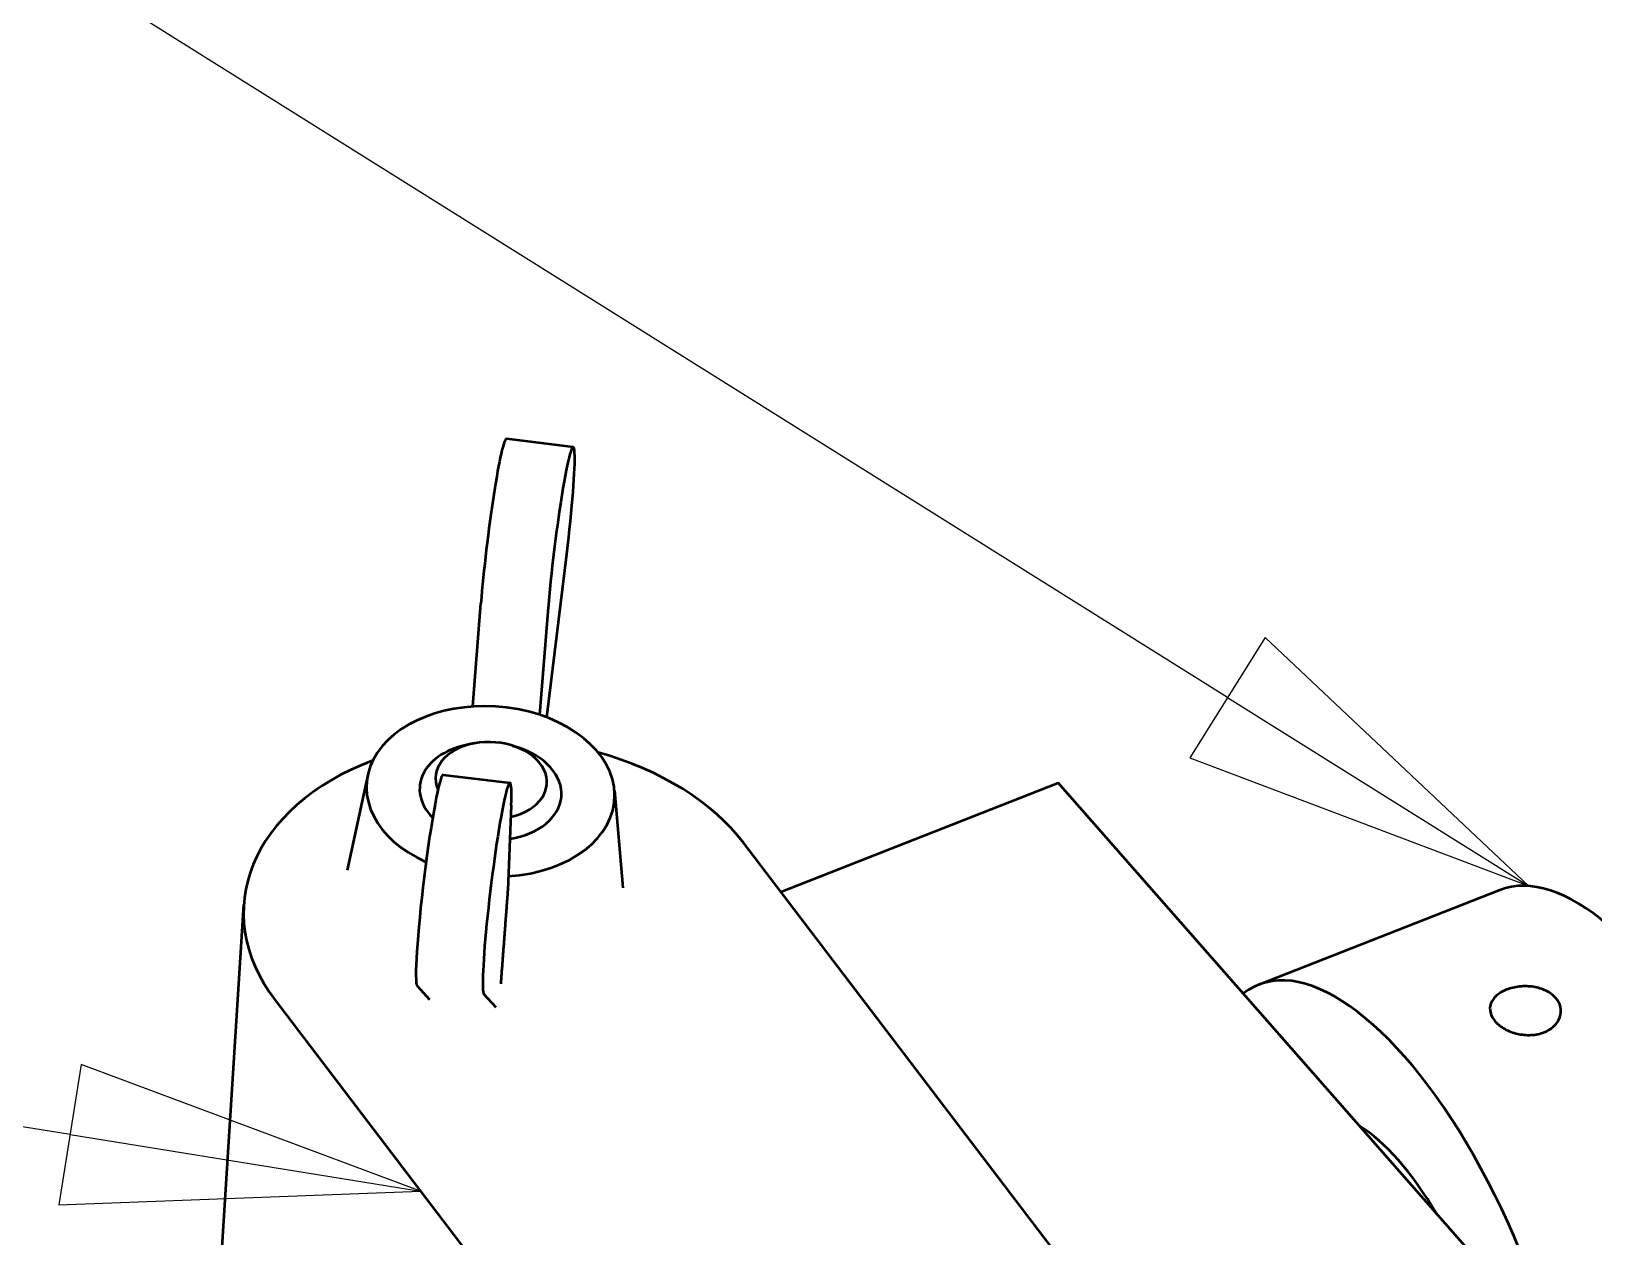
# Model space of a CAD drawing. Header units: millimetres. Extents: x -1259 to 2100, y -2965 to 1485.
# Drawn here: x 486.1 to 541.1, y 375.8 to 418.2 of the extents above; entities that cross this region are included whole.
import ezdxf

# ---------------------------------------------------------------- set-up
doc = ezdxf.new("R2010")
doc.units = ezdxf.units.MM
doc.header["$LTSCALE"] = 5
doc.layers.add('Symbol (ISO)', color=7, linetype='Continuous', lineweight=25)
doc.layers.add('Visible (ISO)', color=7, linetype='Continuous', lineweight=50)

# ---------------------------------------------------------------- blocks, each defined once
blk = doc.blocks.new('Balloon29')
at = {"layer": 'Symbol (ISO)'}
for p, q in [((97.494, 75.875), (88.91, 77.257)), ((97.573, 76.368), (97.414, 75.381)), ((99.962, 75.477), (97.573, 76.368)), ((97.494, 75.875), (99.962, 75.477)), ((97.414, 75.381), (99.962, 75.477))]:
    blk.add_line(p, q, dxfattribs=at)
at = {"layer": 'Symbol (ISO)', "flags": 128}
blk.add_lwpolyline([(97.414, 75.381), (99.962, 75.477), (97.573, 76.368), (97.414, 75.381)], dxfattribs=at)
at = {"layer": 'Symbol (ISO)'}
blk.add_solid([(97.414, 75.381), (99.962, 75.477), (97.573, 76.368), (97.414, 75.381)], dxfattribs=at)
blk = doc.blocks.new('Balloon35')
at = {"layer": 'Symbol (ISO)'}
for p, q in [((105.645, 78.954), (89.071, 89.336)), ((105.911, 79.378), (105.38, 78.53)), ((107.764, 77.627), (105.911, 79.378)), ((105.645, 78.954), (107.764, 77.627)), ((105.38, 78.53), (107.764, 77.627))]:
    blk.add_line(p, q, dxfattribs=at)
at = {"layer": 'Symbol (ISO)', "flags": 128}
blk.add_lwpolyline([(105.38, 78.53), (107.764, 77.627), (105.911, 79.378), (105.38, 78.53)], dxfattribs=at)
at = {"layer": 'Symbol (ISO)'}
blk.add_solid([(105.38, 78.53), (107.764, 77.627), (105.911, 79.378), (105.38, 78.53)], dxfattribs=at)

msp = doc.modelspace()

# ---------------------------------------------------------------- linework, layer by layer
at = {"layer": 'Visible (ISO)'}
for p, q in [((505.185, 403.594), (502.831, 403.88)), ((504.256, 394.072), (504.958, 399.826)), ((501.646, 394.455), (501.935, 398.083)), ((504.288, 397.797), (503.999, 394.164)), ((501.714, 393.159), (501.529, 393.125)), ((503.047, 393.074), (503.226, 393.018)), ((497.951, 392.046), (497.228, 388.687)), ((500.607, 392.051), (502.96, 391.765)), ((512.497, 387.927), (522.262, 391.761)), ((537.083, 374.878), (522.262, 391.761)), ((506.638, 391.495), (506.932, 388.071)), ((503.005, 390.974), (502.88, 387.99)), ((537.751, 354.748), (511.197, 389.636)), ((537.813, 387.99), (529.327, 384.657)), ((491.57, 355.661), (493.587, 387.468)), ((499.689, 384.613), (500.12, 384.134)), ((494.69, 384.114), (521.245, 349.226)), ((502.474, 383.847), (502.042, 384.326))]:
    msp.add_line(p, q, dxfattribs=at)
for centre, major_axis, ratio, start_param, end_param in [((502.378, 400.157), (0.453, 3.723), 0.06126, 0, 2.169213), ((504.732, 399.871), (0.453, 3.723), 0.06126, 4.707824, 8.452398), ((502.275, 391.464), (-4.366, 0.277), 0.685053, 4.628198, 7.350956), ((502.275, 391.464), (4.366, -0.277), 0.685053, 4.899308, 7.769791), ((502.275, 391.464), (-2.495, 0.158), 0.685053, 5.059467, 6.94188), ((502.3, 391.855), (-1.959, 0.124), 0.685053, 1.972527, 6.620407), ((502.275, 391.464), (2.495, -0.158), 0.685053, 5.031581, 7.506903), ((502.943, 386.875), (-9.356, 0.593), 0.685053, 5.295772, 6.818831), ((502.943, 386.875), (9.356, -0.593), 0.685053, 0.535646, 1.274354), ((500.154, 388.329), (0.453, 3.723), 0.06126, 0, 3.088257), ((502.507, 388.042), (-0.453, -3.723), 0.06126, 2.485276, 6.22985), ((542.382, 376.355), (-4.569, 11.635), 0.41082, 3.693932, 6.283185), ((533.896, 373.022), (-4.569, 11.635), 0.41082, 3.693932, 6.405771), ((533.896, 373.022), (-2.742, 6.981), 0.41082, 5.080147, 5.785896)]:
    msp.add_ellipse(centre, major_axis=major_axis, ratio=ratio, start_param=start_param, end_param=end_param, dxfattribs=at)
msp.add_rational_spline([(502.88, 387.99), (502.762, 386.424), (502.632, 384.69)], [1.0004735734, 1.00180265171, 1.00067277576], degree=2, dxfattribs=at)
msp.add_open_spline([(538.054, 384.481), (538.187, 384.533), (538.346, 384.573), (538.675, 384.607), (538.846, 384.603), (539.152, 384.555), (539.308, 384.509), (539.579, 384.375), (539.694, 384.287), (539.859, 384.099), (539.921, 383.985), (539.974, 383.749), (539.966, 383.627), (539.894, 383.408), (539.825, 383.298), (539.631, 383.11), (539.505, 383.033), (539.238, 382.928), (539.08, 382.893), (538.752, 382.876), (538.582, 382.893), (538.278, 382.964), (538.123, 383.022), (537.852, 383.173), (537.738, 383.265), (537.572, 383.454), (537.51, 383.563), (537.456, 383.781), (537.463, 383.892), (537.534, 384.087), (537.602, 384.186), (537.795, 384.356), (537.921, 384.429), (538.054, 384.481)], degree=3, knots=[0, 0, 0, 0, 0.0376958, 0.0376958, 0.0753916, 0.0753916, 0.1130872, 0.1130872, 0.1507829, 0.1507829, 0.1884785, 0.1884785, 0.2261742, 0.2261742, 0.26387, 0.26387, 0.3015657, 0.3015657, 0.3392615, 0.3392615, 0.3769573, 0.3769573, 0.414653, 0.414653, 0.4523486, 0.4523486, 0.4900443, 0.4900443, 0.5277399, 0.5277399, 0.5654357, 0.5654357, 0.6031315, 0.6031315, 0.6031315, 0.6031315], dxfattribs=at)

# ---------------------------------------------------------------- block references
at = {"layer": 'Symbol (ISO)', "xscale": 5, "yscale": 5, "zscale": 5}
for name in ['Balloon35', 'Balloon29']:
    msp.add_blockref(name, (0, 0), dxfattribs=at)

doc.saveas('drawing.dxf')
